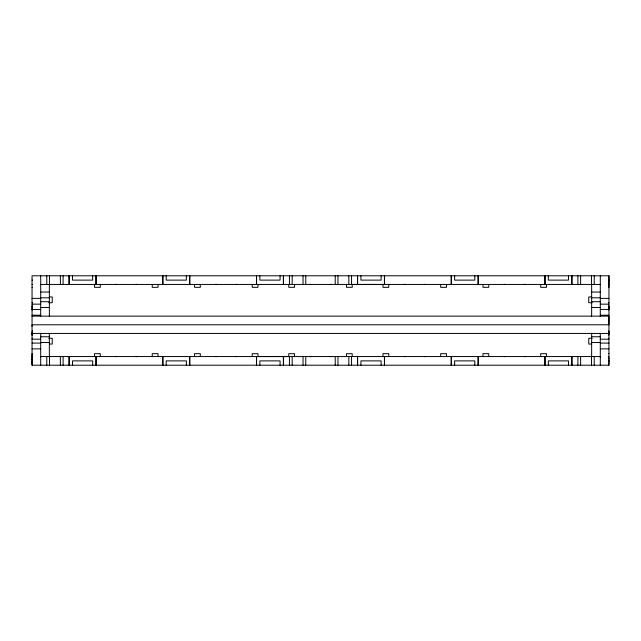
<?xml version="1.0" encoding="UTF-8"?>
<svg xmlns="http://www.w3.org/2000/svg" width="641" height="641" viewBox="0 0 641 641"><rect width="100%" height="100%" fill="white"/><g stroke="black" fill="none" stroke-linecap="round" stroke-linejoin="round"><path stroke-width="0.96" d="M32.05 365.21L32.05 275.79L608.95 275.79L608.95 365.21L32.05 365.21L32.05 353.672L32.595 353.672M32.05 334.995L32.05 333.296M32.05 326.229L32.05 324.787L608.95 324.787L608.95 316.133L32.05 316.133M40.703 357.093L40.703 356.556L600.297 356.556L600.297 357.093M608.95 363.583L608.95 362.502M608.95 361.42L608.95 360.338M608.95 359.256L608.95 358.175M608.95 357.093L608.405 356.556M608.95 275.79L608.95 287.328L608.405 287.328M32.05 334.442L32.05 334.025M32.05 333.608L32.595 333.44M32.05 307.039L32.05 306.558M608.95 334.442L608.95 333.961M608.95 332.927L608.95 333.616L608.95 331.862M608.95 306.558L608.95 308.073M608.95 305.997L608.413 306.077M32.05 280.117L32.595 280.117M608.405 280.117L608.95 280.117M32.05 284.444L32.595 284.444M40.703 284.444L600.297 284.444M608.405 284.444L608.95 284.444M32.05 287.328L32.595 287.328M40.703 292.048L49.357 292.048M591.643 292.048L600.297 292.048M49.357 296.943L52.242 296.943L52.242 302.712L49.718 302.712M591.643 296.943L588.759 296.943L588.759 302.712L591.282 302.712M40.703 297.817L49.357 297.817M591.643 297.817L600.297 297.817M32.05 298.385L40.703 298.385M608.95 298.385L600.297 298.385L600.297 275.79M40.703 301.711L49.357 301.711M591.643 301.711L600.297 301.711M32.05 302.688L32.587 302.688M48.82 302.688L49.357 302.688M591.643 302.688L592.18 302.688M608.413 302.688L608.95 302.688M32.05 304.155L40.703 304.155M600.297 304.155L608.95 304.155M32.587 306.077L32.05 305.997M32.05 307.223L32.587 307.223M608.413 307.223L608.95 307.223M40.703 307.48L49.357 307.48M591.643 307.48L600.297 307.48M32.05 308.457L32.587 308.457M608.413 308.457L608.95 308.457M32.05 308.842L32.587 308.842M608.413 308.842L608.95 308.842M32.05 309.443L40.703 309.443M600.297 309.443L608.95 309.443M32.05 309.932L32.587 309.932M608.413 309.932L608.95 309.932M32.05 315.212L40.703 315.212M600.297 315.212L608.95 315.212M32.05 331.068L32.587 331.068M608.413 331.068L608.95 331.068M32.05 332.158L32.587 332.158M608.413 332.158L608.95 332.158M32.05 332.495L32.587 332.495M608.413 332.495L608.95 332.495M608.405 333.44L608.95 333.44L32.05 333.44M32.05 333.777L32.587 333.777M608.413 333.777L608.95 333.777M32.05 334.923L32.587 334.923M608.413 334.923L608.95 334.995M40.703 336.757L49.357 336.757M591.643 336.757L600.297 336.757M32.05 338.264L32.587 338.264M48.82 338.264L49.357 338.264M49.718 338.288L52.242 338.288L52.242 344.057L49.357 344.057M591.282 338.288L588.759 338.288L588.759 344.057L591.643 344.057M591.643 338.264L592.18 338.264M608.413 338.264L608.95 338.264M32.05 339.209L40.703 339.209M600.297 339.209L608.95 339.209M40.703 342.526L49.357 342.526M591.643 342.526L600.297 342.526M32.05 343.095L40.703 343.095M600.297 343.095L608.95 343.095M32.05 348.864L40.703 348.864M600.297 348.864L608.95 348.864M608.405 353.672L608.95 353.672M32.05 356.556L32.595 356.556M32.595 360.883L32.05 361.42M608.405 360.883L608.95 360.883M608.95 364.665L608.95 365.21M32.05 358.72L32.05 359.256M32.05 363.046L32.05 363.583M600.297 298.794L600.297 316.35M600.297 333.232L600.297 365.21M594.215 275.79L594.215 284.444M594.215 356.556L594.215 365.21M591.643 284.444L591.643 316.133M591.643 333.232L591.643 356.556M591.491 275.79L591.491 284.444M591.491 356.556L591.491 365.21M580.618 275.79L580.618 284.444M580.618 356.556L580.618 365.21M577.894 275.79L577.894 284.444M577.894 356.556L577.894 365.21M571.932 275.79L571.932 284.444M571.932 356.556L571.932 365.21M571.812 275.79L571.812 284.444M571.812 356.556L571.812 365.21M568.519 275.79L568.519 280.117L548.327 280.117L548.327 275.79M568.519 365.21L568.519 360.883L548.327 360.883L548.327 365.21M546.452 284.444L546.452 287.328L540.683 287.328L540.683 284.444M546.452 356.556L546.452 353.672L540.683 353.672L540.683 356.556M545.034 275.79L545.034 284.444M545.034 356.556L545.034 365.21M544.914 275.79L544.914 284.444M544.914 356.556L544.914 365.21M488.762 284.444L488.762 287.328L482.993 287.328L482.993 284.444M488.762 356.556L488.762 353.672L482.993 353.672L482.993 356.556M478.234 275.79L478.234 284.444M478.234 356.556L478.234 365.21M478.114 275.79L478.114 284.444M478.114 356.556L478.114 365.21M474.821 275.79L474.821 280.117L454.629 280.117L454.629 275.79M474.821 365.21L474.821 360.883L454.629 360.883L454.629 365.21M451.336 275.79L451.336 284.444M451.336 356.556L451.336 365.21M451.216 275.79L451.216 284.444M451.216 356.556L451.216 365.21M446.457 284.444L446.457 287.328L440.688 287.328L440.688 284.444M446.457 356.556L446.457 353.672L440.688 353.672L440.688 356.556M388.767 284.444L388.767 287.328L382.998 287.328L382.998 284.444L352.23 284.42L352.23 287.304L346.46 287.304L346.46 284.42M388.767 356.556L388.767 353.672L382.998 353.672L382.998 356.556M384.536 275.79L384.536 284.444M384.536 356.556L384.536 365.21M384.416 275.79L384.416 284.444M384.416 356.556L384.416 365.21M381.123 275.79L381.123 280.117L360.931 280.117L360.931 275.79M381.123 365.21L381.123 360.883L360.931 360.883L360.931 365.21M357.638 275.79L357.638 284.444M357.638 356.556L357.638 365.21M357.518 275.79L357.518 284.444M357.518 356.556L357.518 365.21M352.23 356.58L352.23 353.696L346.46 353.696L346.46 356.58M351.556 275.79L351.556 284.444M351.556 356.556L351.556 365.21M348.832 275.79L348.832 284.444M348.832 356.556L348.832 365.21M337.959 275.79L337.959 284.444M337.959 356.556L337.959 365.21M335.235 275.79L335.235 284.444M335.235 356.556L335.235 365.21M305.765 275.79L305.765 284.444M305.765 356.556L305.765 365.21M303.041 275.79L303.041 284.444M303.041 356.556L303.041 365.21M294.54 284.42L294.54 287.304L288.77 287.304L288.77 284.42M294.54 356.58L294.54 353.696L288.77 353.696L288.77 356.58L258.002 356.556L258.002 353.672L252.234 353.672L252.234 356.556M292.168 275.79L292.168 284.444M292.168 356.556L292.168 365.21M289.444 275.79L289.444 284.444M289.444 356.556L289.444 365.21M283.482 275.79L283.482 284.444M283.482 356.556L283.482 365.21M283.362 275.79L283.362 284.444M283.362 356.556L283.362 365.21M280.069 275.79L280.069 280.117L259.877 280.117L259.877 275.79M280.069 365.21L280.069 360.883L259.877 360.883L259.877 365.21M258.002 284.444L258.002 287.328L252.234 287.328L252.234 284.444M256.584 275.79L256.584 284.444M256.584 356.556L256.584 365.21M256.464 275.79L256.464 284.444M256.464 356.556L256.464 365.21M200.312 284.444L200.312 287.328L194.544 287.328L194.544 284.444M200.312 356.556L200.312 353.672L194.544 353.672L194.544 356.556M189.784 275.79L189.784 284.444M189.784 356.556L189.784 365.21M189.664 275.79L189.664 284.444M189.664 356.556L189.664 365.21M186.371 275.79L186.371 280.117L166.179 280.117L166.179 275.79M186.371 365.21L186.371 360.883L166.179 360.883L166.179 365.21M162.886 275.79L162.886 284.444M162.886 356.556L162.886 365.21M162.766 275.79L162.766 284.444M162.766 356.556L162.766 365.21M158.006 284.444L158.006 287.328L152.238 287.328L152.238 284.444M158.006 356.556L158.006 353.672L152.238 353.672L152.238 356.556M100.317 284.444L100.317 287.328L94.547 287.328L94.547 284.444M100.317 356.556L100.317 353.672L94.547 353.672L94.547 356.556M96.086 275.79L96.086 284.444M96.086 356.556L96.086 365.21M95.966 275.79L95.966 284.444M95.966 356.556L95.966 365.21M92.673 275.79L92.673 280.117L72.481 280.117L72.481 275.79M92.673 365.21L92.673 360.883L72.481 360.883L72.481 365.21M69.188 275.79L69.188 284.444M69.188 356.556L69.188 365.21M69.068 275.79L69.068 284.444M69.068 356.556L69.068 365.21M63.106 275.79L63.106 284.444M63.106 356.556L63.106 365.21M60.382 275.79L60.382 284.444M60.382 356.556L60.382 365.21M49.509 275.79L49.509 284.444M49.509 356.556L49.509 365.21M49.357 284.444L49.357 316.133M49.357 333.232L49.357 356.556M46.785 275.79L46.785 284.444M46.785 356.556L46.785 365.21M40.703 275.79L40.703 316.35M40.703 333.232L40.703 365.21M135.892 356.556A2.163 2.163 0 0 1 136.685 356.708M115.869 356.708A2.163 2.163 0 0 1 116.662 356.556M235.888 356.556A2.163 2.163 0 0 1 236.681 356.708M215.865 356.708A2.163 2.163 0 0 1 216.658 356.556M136.685 284.292A2.163 2.163 0 0 1 135.892 284.444M116.662 284.444A2.163 2.163 0 0 1 115.869 284.292M236.681 284.292A2.163 2.163 0 0 1 235.888 284.444M216.658 284.444A2.163 2.163 0 0 1 215.865 284.292M424.342 356.556A2.163 2.163 0 0 1 425.135 356.708M404.319 356.708A2.163 2.163 0 0 1 405.112 356.556M524.338 356.556A2.163 2.163 0 0 1 525.131 356.708M504.315 356.708A2.163 2.163 0 0 1 505.108 356.556M425.135 284.292A2.163 2.163 0 0 1 424.342 284.444M405.112 284.444A2.163 2.163 0 0 1 404.319 284.292M525.131 284.292A2.163 2.163 0 0 1 524.338 284.444M505.108 284.444A2.163 2.163 0 0 1 504.315 284.292M330.115 356.58A2.163 2.163 0 0 1 330.908 356.733M310.092 356.733A2.163 2.163 0 0 1 310.885 356.58M330.908 284.267A2.163 2.163 0 0 1 330.115 284.42M310.885 284.42A2.163 2.163 0 0 1 310.092 284.267"/></g></svg>
